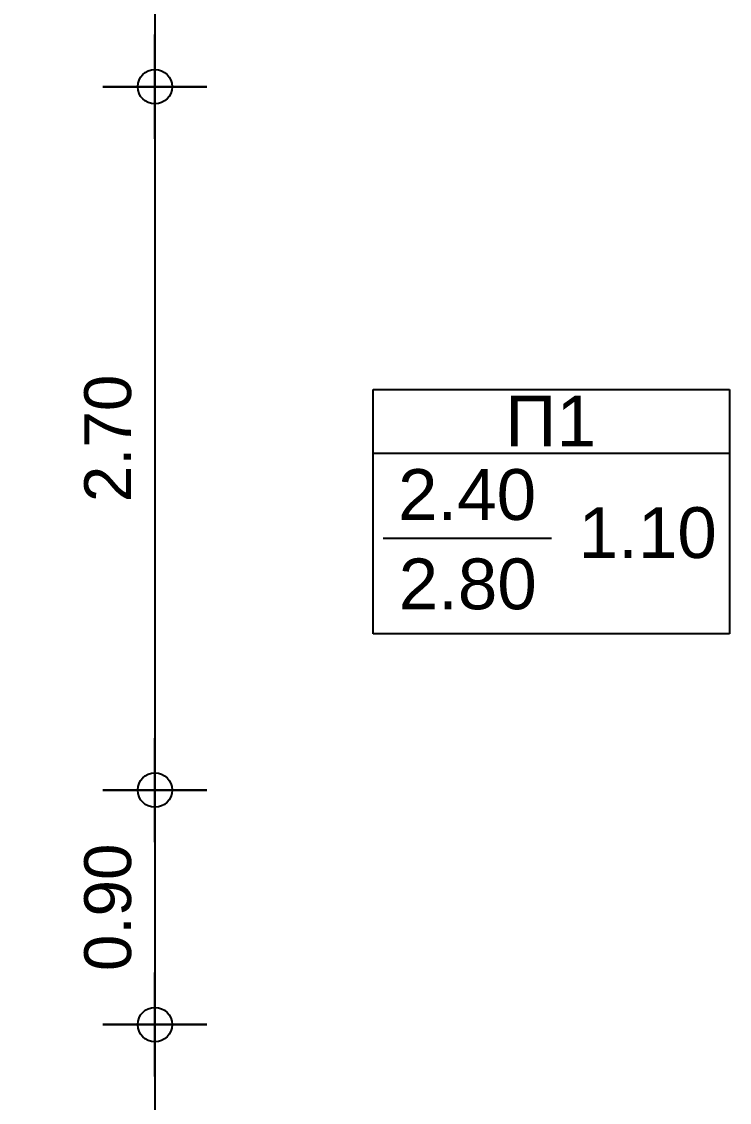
# Model space of a CAD drawing. Header units: metres. Extents: x -11 to 85, y -301 to 135.
# Drawn here: x 11.854 to 14.57, y -47.392 to -43.243 of the extents above; entities that cross this region are included whole.
import ezdxf

# ---------------------------------------------------------------- set-up
doc = ezdxf.new("R2010")
doc.units = ezdxf.units.M
doc.header["$LTSCALE"] = 0.036
doc.header["$PDMODE"] = 2
doc.layers.add('arxitek borofos', color=252, linetype='Continuous')
doc.layers.add('DIMBLK', color=252, linetype='Continuous')
doc.styles.add('COMU-N', font='arial.ttf')
doc.styles.get("Standard").update_dxf_attribs({"font": 'arial.ttf'})
doc.dimstyles.new('CADWDOT', dxfattribs={"dimscale": 0.1, "dimtxt": 1.8, "dimasz": 0.08, "dimexe": 2, "dimexo": 0, "dimgap": 0.09, "dimtad": 0, "dimrnd": 0.001, "dimzin": 0, "dimdsep": 46, "dimtxsty": 'Standard', "dimblk1": 'ARTDIM', "dimblk2": 'ARTDIM', "dimsah": 1, "dimcen": 0.09, "dimdle": 0.05, "dimse1": 1, "dimse2": 1, "dimadec": 0, "dimazin": 0, "dimtfac": 1, "dimtmove": 0, "dimatfit": 3, "dimldrblk": 'ARTDIM', "dimfxl": 2, "dimtvp": 0.9999, "dimtolj": 1, "dimtzin": 0, "dimarcsym": 0})

# ---------------------------------------------------------------- blocks, each defined once
blk = doc.blocks.new('ARTDIM')
at = {"layer": 'DIMBLK'}
for p, q in [((0, -24.9975), (0, 24.9975)), ((-24.9975, 0), (24.9975, 0))]:
    blk.add_line(p, q, dxfattribs=at)
blk.add_circle((0, 0), 8.25, dxfattribs=at)
blk = doc.blocks.new('*D782')
at = {"layer": 'arxitek borofos', "color": 0, "lineweight": -2}
blk.add_line((10.4234, -28.501), (10.4234, -57.885), dxfattribs=at)
at = {"layer": 'Defpoints', "color": 0, "transparency": 16777216}
for p in [(13.537, -28.493), (10.4234, -57.893), (13.537, -57.893)]:
    blk.add_point(p, dxfattribs=at)
at = {"layer": 'arxitek borofos', "color": 0, "lineweight": -2, "xscale": 0.008, "yscale": 0.008, "zscale": 0.008}
for p, rotation in [((10.4234, -28.493), 90), ((10.4234, -57.893), 270)]:
    blk.add_blockref('ARTDIM', p, dxfattribs=dict(at, rotation=rotation))
at = {"layer": 'arxitek borofos', "color": 0, "insert": (10.2434, -43.193), "char_height": 0.18, "attachment_point": 5, "rotation": 90}
blk.add_mtext('\\A1;29.40', dxfattribs=at)
blk = doc.blocks.new('*D801')
at = {"layer": 'arxitek borofos', "color": 0, "lineweight": -2}
blk.add_line((12.3649, -42.001), (12.3649, -43.485), dxfattribs=at)
at = {"layer": 'Defpoints', "color": 0, "transparency": 16777216}
for p in [(14.1283, -41.993), (12.3649, -43.493), (14.1283, -43.493)]:
    blk.add_point(p, dxfattribs=at)
at = {"layer": 'arxitek borofos', "color": 0, "lineweight": -2, "xscale": 0.008, "yscale": 0.008, "zscale": 0.008}
for p, rotation in [((12.3649, -41.993), 90), ((12.3649, -43.493), 270)]:
    blk.add_blockref('ARTDIM', p, dxfattribs=dict(at, rotation=rotation))
at = {"layer": 'arxitek borofos', "color": 0, "insert": (12.1849, -42.743), "char_height": 0.18, "attachment_point": 5, "rotation": 90}
blk.add_mtext('\\A1;1.50', dxfattribs=at)
blk = doc.blocks.new('*D802')
at = {"layer": 'arxitek borofos', "color": 0, "lineweight": -2}
blk.add_line((12.3649, -43.501), (12.3649, -46.185), dxfattribs=at)
at = {"layer": 'Defpoints', "color": 0, "transparency": 16777216}
for p in [(13.8283, -43.493), (12.3649, -46.193), (13.8283, -46.193)]:
    blk.add_point(p, dxfattribs=at)
at = {"layer": 'arxitek borofos', "color": 0, "lineweight": -2, "xscale": 0.008, "yscale": 0.008, "zscale": 0.008}
for p, rotation in [((12.3649, -43.493), 90), ((12.3649, -46.193), 270)]:
    blk.add_blockref('ARTDIM', p, dxfattribs=dict(at, rotation=rotation))
at = {"layer": 'arxitek borofos', "color": 0, "insert": (12.1849, -44.843), "char_height": 0.18, "attachment_point": 5, "rotation": 90}
blk.add_mtext('\\A1;2.70', dxfattribs=at)
blk = doc.blocks.new('*D803')
at = {"layer": 'arxitek borofos', "color": 0, "lineweight": -2}
blk.add_line((12.3649, -46.201), (12.3649, -47.085), dxfattribs=at)
at = {"layer": 'Defpoints', "color": 0, "transparency": 16777216}
for p in [(13.8283, -46.193), (12.3649, -47.093), (13.8283, -47.093)]:
    blk.add_point(p, dxfattribs=at)
at = {"layer": 'arxitek borofos', "color": 0, "lineweight": -2, "xscale": 0.008, "yscale": 0.008, "zscale": 0.008}
for p, rotation in [((12.3649, -46.193), 90), ((12.3649, -47.093), 270)]:
    blk.add_blockref('ARTDIM', p, dxfattribs=dict(at, rotation=rotation))
at = {"layer": 'arxitek borofos', "color": 0, "insert": (12.1849, -46.643), "char_height": 0.18, "attachment_point": 5, "rotation": 90}
blk.add_mtext('\\A1;0.90', dxfattribs=at)
blk = doc.blocks.new('*D804')
at = {"layer": 'arxitek borofos', "color": 0, "lineweight": -2}
blk.add_line((12.3649, -47.101), (12.3649, -49.485), dxfattribs=at)
at = {"layer": 'Defpoints', "color": 0, "transparency": 16777216}
for p in [(13.8283, -47.093), (12.3649, -49.493), (13.8283, -49.493)]:
    blk.add_point(p, dxfattribs=at)
at = {"layer": 'arxitek borofos', "color": 0, "lineweight": -2, "xscale": 0.008, "yscale": 0.008, "zscale": 0.008}
for p, rotation in [((12.3649, -47.093), 90), ((12.3649, -49.493), 270)]:
    blk.add_blockref('ARTDIM', p, dxfattribs=dict(at, rotation=rotation))
at = {"layer": 'arxitek borofos', "color": 0, "insert": (12.1849, -48.293), "char_height": 0.18, "attachment_point": 5, "rotation": 90}
blk.add_mtext('\\A1;2.40', dxfattribs=at)

msp = doc.modelspace()

# ---------------------------------------------------------------- linework, layer by layer
at = {"layer": 'arxitek borofos'}
for p, q in [((13.2024, -45.5928), (13.2024, -44.6552)), ((13.2024, -44.6552), (14.5697, -44.6552)), ((14.5697, -44.6552), (14.5697, -45.5928)), ((14.5697, -44.9009), (13.2024, -44.9009)), ((13.2414, -45.2264), (13.8873, -45.2264)), ((14.5697, -45.5928), (13.2024, -45.5928))]:
    msp.add_line(p, q, dxfattribs=at)

# ---------------------------------------------------------------- texts
at = {"layer": 'arxitek borofos', "style": 'COMU-N'}
for s, p in [('Π1', (13.7097, -44.8736)), ('2.40', (13.298, -45.1559)), ('1.10', (13.9913, -45.3021)), ('2.80', (13.3004, -45.4989))]:
    msp.add_text(s, height=0.195, dxfattribs=at).set_placement(p)

# ---------------------------------------------------------------- dimensions: what is measured, and where the dimension line sits
at = {"layer": 'arxitek borofos'}
for base, p1, p2, picture, middle in [((10.4234, -57.893), (13.537, -28.493), (13.537, -57.893), '*D782', (10.2434, -43.193)), ((12.3649, -43.493), (14.1283, -41.993), (14.1283, -43.493), '*D801', (12.1849, -42.743)), ((12.3649, -46.193), (13.8283, -43.493), (13.8283, -46.193), '*D802', (12.1849, -44.843)), ((12.3649, -47.093), (13.8283, -46.193), (13.8283, -47.093), '*D803', (12.1849, -46.643)), ((12.3649, -49.493), (13.8283, -47.093), (13.8283, -49.493), '*D804', (12.1849, -48.293))]:
    dim = msp.add_linear_dim(base=base, p1=p1, p2=p2, angle=90, dimstyle='CADWDOT', dxfattribs=at)
    dim.commit()
    dim.dimension.update_dxf_attribs({"geometry": picture, "text_midpoint": middle})

doc.saveas('drawing.dxf')
